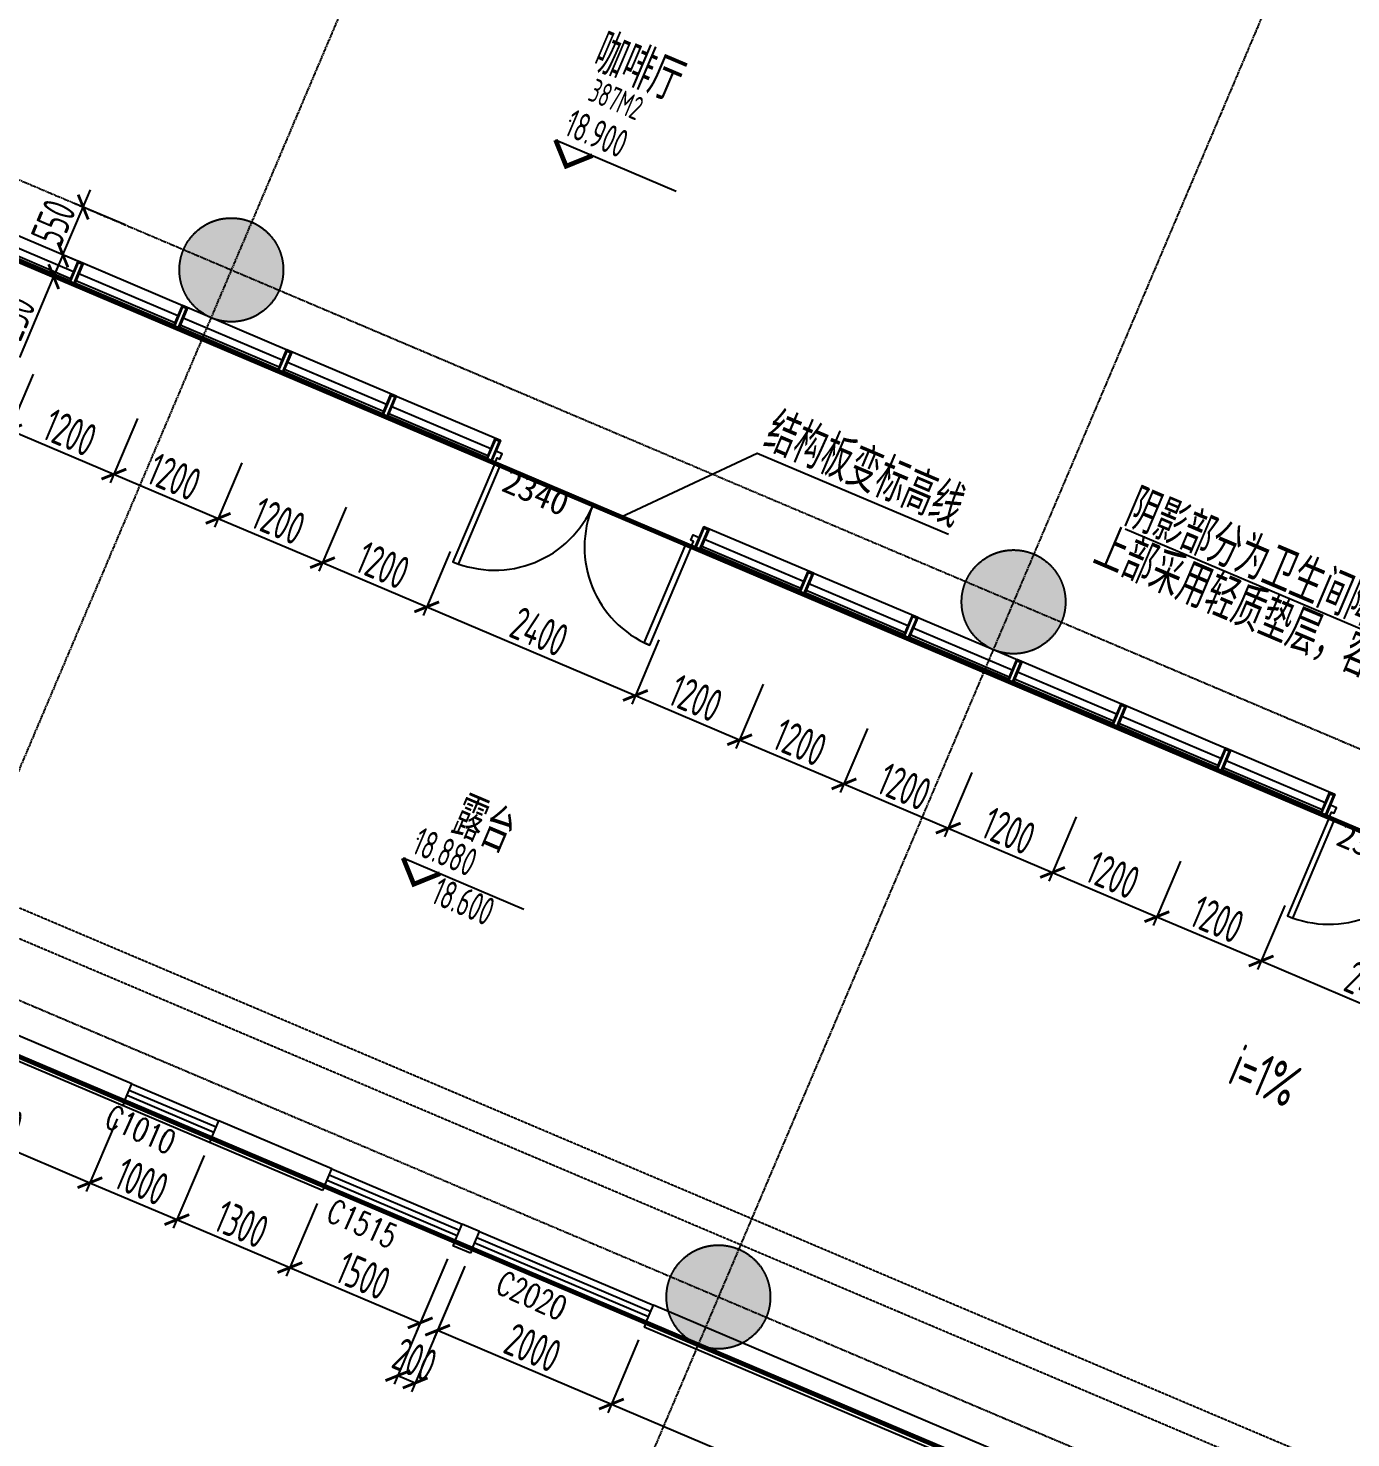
# Model space of a CAD drawing. Extents: x 11778731 to 12007717, y -6694179 to -6314888.
# Drawn here: x 11944205 to 11958213, y -6438981 to -6424047 of the extents above; entities that cross this region are included whole.
import ezdxf
from ezdxf.enums import TextEntityAlignment as Align
from ezdxf.xclip import XClip

# ---------------------------------------------------------------- set-up
doc = ezdxf.new("R2010")
doc.units = 0
doc.header["$LTSCALE"] = 10
doc.header["$MEASUREMENT"] = 0
doc.header["$XCLIPFRAME"] = 0
for name, pattern in [('A3-RG-axis-100$0$CENTER', [2, 1.25, -0.25, 0.25, -0.25]), ('A3-RI-5F$0$DASH', [0.35, 0.25, -0.1]), ('A3-RM-5F$0$DASH', [0.35, 0.25, -0.1])]:
    doc.linetypes.add(name, pattern=pattern)
for name, color, linetype in [('A3-RB-5F-100$0$A-DIMS-100', 1, 'Continuous'), ('A3-RG-axis-100$0$A-GRID', 1, 'A3-RG-axis-100$0$CENTER'), ('A3-RI-5F$0$A-DETAILS', 11, 'Continuous'), ('A3-RI-5F$0$A-DOOR', 32, 'Continuous'), ('A3-RI-5F$0$A-FLOR', 2, 'Continuous'), ('A3-RI-5F$0$A-GLAZ', 140, 'Continuous'), ('A3-RI-5F$0$A-WALL', 7, 'Continuous'), ('A3-RI-5F$0$A-WALL-FINI', 95, 'Continuous'), ('A3-RM-5F$0$0P-1', 191, 'Continuous'), ('A3-RS-1F$0$A-HATH-GRAY', 8, 'Continuous'), ('A3-RS-1F$0$A-WALL', 7, 'Continuous'), ('A3-SYMB-5F-100$0$A-SYMB', 4, 'Continuous'), ('A3-SYMB-5F-100$0$A-SYMB-AREA', 4, 'Continuous'), ('A3-SYMB-5F-100$0$A-SYMB-DOOR', 3, 'Continuous'), ('A3-SYMB-5F-100$0$A-SYMB-DOOR1', 3, 'Continuous'), ('A3-SYMB-5F-100$0$A-SYMB-DOOR2', 3, 'Continuous'), ('A3-SYMB-5F-100$0$A-SYMB-DOOR3', 3, 'Continuous'), ('A3-SYMB-5F-100$0$A-SYMB-NAME', 4, 'Continuous'), ('A3-SYMB-5F-100$0$A-SYMB-NAME-E', 4, 'Continuous')]:
    doc.layers.add(name, color=color, linetype=linetype)
doc.styles.add('A3-RB-5F-100$0$XD2008', font='xd-hzs.shx', dxfattribs={"width": 0.7, "bigfont": 'xd-hztxt.shx'})
doc.styles.add('A3-RI-5F$0$Standard', font='')
doc.styles.add('A3-SYMB-5F-100$0$ECADI', font='hzs.shx', dxfattribs={"width": 0.7, "bigfont": 'hztxt.shx'})
doc.styles.add('A3-SYMB-5F-100$0$ECADI-TXT', font='simplex.shx', dxfattribs={"bigfont": 'hztxt.shx'})
doc.styles.add('A3-SYMB-5F-100$0$XD2008', font='hzs.shx', dxfattribs={"width": 0.7, "bigfont": 'hztxt.shx'})
doc.styles.get('A3-RI-5F$0$Standard').set_extended_font_data('SimSun')
doc.dimstyles.new('A3-RB-5F-100$0$XD100$0', dxfattribs={"dimscale": 100, "dimtxt": 3.5, "dimasz": 2, "dimexe": 1, "dimexo": 2, "dimgap": 0.5, "dimtad": 1, "dimdec": 0, "dimdsep": 46, "dimtxsty": 'A3-RB-5F-100$0$XD2008', "dimblk1": 'A3-RB-5F-100$0$_ARCHTICK', "dimblk2": 'A3-RB-5F-100$0$_ARCHTICK', "dimsah": 1, "dimcen": 2.5, "dimclrt": 4, "dimaunit": 1, "dimadec": 0, "dimazin": 0, "dimtfac": 1, "dimtdec": 0, "dimtix": 1, "dimtmove": 0, "dimatfit": 3, "dimfxl": 0, "dimtolj": 1, "dimtzin": 0, "dimarcsym": 0})

# ---------------------------------------------------------------- blocks, each defined once
blk = doc.blocks.new('A3-RI-5F$0$MUQIANG1200')
at = {"layer": 'A3-RI-5F$0$A-DETAILS'}
for points in [[(-525, 223), (-580, 246), (-482, 476), (-427, 453)], [(-530, 236), (-567, 251), (-477, 463), (-440, 448)], [(580, -246), (525, -223), (622, 7), (678, -16)], [(575, -233), (538, -217), (628, -6), (664, -21)]]:
    blk.add_lwpolyline(points, close=True, dxfattribs=at)
blk.add_lwpolyline([(575, -103), (-474, 342)], dxfattribs=at)
at = {"layer": 'A3-RI-5F$0$A-GLAZ'}
for p, q in [((534, -200), (-515, 246)), ((544, -177), (-505, 269))]:
    blk.add_line(p, q, dxfattribs=at)
at = {"layer": 'A3-RI-5F$0$A-WALL-FINI'}
for p, q in [((678, -16), (-482, 476)), ((580, -246), (-580, 246))]:
    blk.add_line(p, q, dxfattribs=at)
blk = doc.blocks.new('A3-RI-5F$0$J-双扇门-2400')
for points in [[(-1170, 3), (-1131, 3), (-1131, 66), (-1100, 66), (-1100, 128), (-1170, 128)], [(-1131, 3), (-1131, -1128), (-1069, -1128), (-1069, 3)], [(1131, 3), (1131, -1128), (1069, -1128), (1069, 3)], [(1170, 3), (1131, 3), (1131, 66), (1100, 66), (1100, 128), (1170, 128)]]:
    blk.add_lwpolyline(points, close=True)
for centre, start, end in [((-1131, 3), 270, 0), ((1131, 3), 180, 270)]:
    blk.add_arc(centre, 1131, start, end)
at = {"layer": 'Defpoints', "style": 'A3-RI-5F$0$Standard'}
blk.add_text('2340', height=262.5, dxfattribs=at).set_placement((-966, -237))
blk = doc.blocks.new('A3-RI-5F')
at = {"layer": 'A3-RI-5F$0$A-DOOR'}
for p, q in [((11949109, -6428646), (11951263, -6429560)), ((11957946, -6432397), (11960100, -6433311))]:
    blk.add_line(p, q, dxfattribs=at)
at = {"layer": 'A3-RI-5F$0$A-FLOR', "linetype": 'A3-RI-5F$0$DASH', "const_width": 50}
for points in [[(11897637, -6393080), (11898125, -6393287), (11898323, -6393228), (11896986, -6418742), (11920412, -6428686), (11921780, -6425464), (11976706, -6448779), (11984755, -6429817), (11972559, -6424640), (11986356, -6392136)], [(11922332, -6425699), (11977075, -6448936), (11985124, -6429973), (11972927, -6424796), (11986781, -6392158)]]:
    blk.add_lwpolyline(points, dxfattribs=at)
blk.add_lwpolyline([(11925636, -6427129), (11926799, -6424390), (11928741, -6423177, -0.251872), (11934956, -6422627), (11962540, -6434347, -0.417072), (11966024, -6442980), (11965569, -6444052)], format="xyb", dxfattribs=at)
at = {"layer": 'A3-RI-5F$0$A-GLAZ'}
for p, q in [((11945253, -6435352), (11946173, -6435743)), ((11945276, -6435297), (11946196, -6435688)), ((11945303, -6435232), (11946224, -6435623)), ((11945225, -6435416), (11946146, -6435807)), ((11947370, -6436251), (11948750, -6436837)), ((11947393, -6436195), (11948774, -6436782)), ((11947420, -6436131), (11948801, -6436717)), ((11947342, -6436315), (11948723, -6436901)), ((11948958, -6436860), (11950799, -6437641)), ((11948985, -6436795), (11950826, -6437577)), ((11948907, -6436979), (11950748, -6437761)), ((11948935, -6436915), (11950776, -6437696))]:
    blk.add_line(p, q, dxfattribs=at)
at = {"layer": 'A3-RI-5F$0$A-WALL'}
for p, q in [((11945303, -6435232), (11941437, -6433591)), ((11945225, -6435416), (11941359, -6433775)), ((11945225, -6435416), (11945303, -6435232)), ((11946146, -6435807), (11946224, -6435623)), ((11947420, -6436131), (11946224, -6435623)), ((11947342, -6436315), (11946146, -6435807)), ((11947342, -6436315), (11947420, -6436131)), ((11948723, -6436901), (11948801, -6436717)), ((11948985, -6436795), (11948801, -6436717)), ((11948907, -6436979), (11948985, -6436795)), ((11948907, -6436979), (11948723, -6436901)), ((11950748, -6437761), (11950826, -6437577)), ((11955337, -6439491), (11950826, -6437577)), ((11955259, -6439675), (11950748, -6437761))]:
    blk.add_line(p, q, dxfattribs=at)
at = {"layer": 'A3-RI-5F$0$A-WALL-FINI'}
for p, q in [((11947323, -6436361), (11942720, -6434407)), ((11945225, -6435416), (11945206, -6435462)), ((11946146, -6435807), (11946126, -6435853)), ((11947342, -6436315), (11947323, -6436361)), ((11948723, -6436901), (11948704, -6436947)), ((11948888, -6437025), (11948704, -6436947)), ((11948907, -6436979), (11948888, -6437025)), ((11950748, -6437761), (11950729, -6437807)), ((11955239, -6439721), (11950729, -6437807))]:
    blk.add_line(p, q, dxfattribs=at)
for p in [(11944111, -6426524), (11945216, -6426993), (11946320, -6427462), (11947425, -6427931), (11948529, -6428400), (11951843, -6429806), (11952948, -6430275), (11954052, -6430744), (11955157, -6431213), (11956262, -6431682), (11957366, -6432151)]:
    blk.add_blockref('A3-RI-5F$0$MUQIANG1200', p)
at = {"layer": 'A3-RI-5F$0$A-DOOR', "rotation": 336.9999999962611}
for p in [(11950186, -6429103), (11959023, -6432854)]:
    blk.add_blockref('A3-RI-5F$0$J-双扇门-2400', p, dxfattribs=at)
blk = doc.blocks.new('A3-RG-axis-100')
at = {"layer": 'A3-RG-axis-100$0$A-GRID'}
for p, q in [((11906717.6, -6409782.5), (11989058.9, -6444734.3)), ((11906272, -6418284.3), (11985933, -6452098.3)), ((11949482.5, -6419244.3), (11922974.2, -6481694)), ((11957767.1, -6422760.8), (11931258.7, -6485210.6))]:
    blk.add_line(p, q, dxfattribs=at)
blk = doc.blocks.new('A3-SYMB-5F-100$0$ECADI-TAG-HGHT（国标）')
at = {"layer": '', "color": 1}
blk.add_line((-2.12, 2.12), (11.77, 2.12), dxfattribs=at)
at = {"color": 1, "const_width": 0.5}
blk.add_lwpolyline([(-2.12, 2.12), (0, 0), (2.12, 2.12)], dxfattribs=at)
at = {"color": 1}
blk.add_point((-1.48, 4.6), dxfattribs=at)
at = {"style": 'A3-SYMB-5F-100$0$XD2008', "width": 0.7}
blk.add_attdef('FL', text='', height=3, dxfattribs=at).set_placement((-2.69, 2.97), align=Align.RIGHT)
for tag, p in [('F.F.L.', (2.28, 2.97)), ('T.O.S.', (2.28, -1.1))]:
    blk.add_attdef(tag, p, '', height=3, dxfattribs=at)
blk = doc.blocks.new('A3-SYMB-5F-100$0$ECADI-TAG-ROOM')
at = {"layer": 'A3-SYMB-5F-100$0$A-SYMB-AREA', "style": 'A3-SYMB-5F-100$0$ECADI', "width": 0.7}
blk.add_attdef('340M2', text='', height=2.5, dxfattribs=at).set_placement((7.17, -1.75), align=Align.MIDDLE_LEFT)
at = {"layer": 'A3-SYMB-5F-100$0$A-SYMB-NAME', "style": 'A3-SYMB-5F-100$0$ECADI', "width": 0.7}
blk.add_attdef('CHINESENAME', (-5.13, 0.09), '', height=4.5, dxfattribs=at)
at = {"layer": 'A3-SYMB-5F-100$0$A-SYMB-NAME-E', "style": 'A3-SYMB-5F-100$0$ECADI', "width": 0.7}
for tag, p in [('ENGLISHHIGH', (-5.13, 8.04)), ('ENGLISHLOW', (-5.13, 4.84))]:
    blk.add_attdef(tag, p, '', height=2.5, dxfattribs=at)
blk = doc.blocks.new('A3-SYMB-5F-100$0$ECADI-TAG-DOOR')
at = {"layer": 'A3-SYMB-5F-100$0$A-SYMB-DOOR', "style": 'A3-SYMB-5F-100$0$ECADI-TXT', "width": 0.7}
for tag, p in [('门窗主编号1', (-6.41, 7.26)), ('门窗主编号2', (2.08, 7.26))]:
    blk.add_attdef(tag, p, '', height=2.5, dxfattribs=at)
at = {"layer": 'A3-SYMB-5F-100$0$A-SYMB-DOOR', "style": 'A3-SYMB-5F-100$0$ECADI-TXT', "width": 0.7, "flags": 1}
for tag, p in [('洞口尺寸(宽X高)', (-6.42, 1.62)), ('备注', (-6.39, -1.21))]:
    blk.add_attdef(tag, p, '', height=2.5, dxfattribs=at)
at = {"layer": 'A3-SYMB-5F-100$0$A-SYMB-DOOR1', "style": 'A3-SYMB-5F-100$0$ECADI-TXT', "width": 0.7}
blk.add_attdef('门窗辅编号1', (-6.41, 4.41), '', height=2.5, dxfattribs=at)
at = {"layer": 'A3-SYMB-5F-100$0$A-SYMB-DOOR2', "style": 'A3-SYMB-5F-100$0$ECADI-TXT', "width": 0.7}
blk.add_attdef('门窗辅编号2', (-2.86, 4.41), '', height=2.5, dxfattribs=at)
at = {"layer": 'A3-SYMB-5F-100$0$A-SYMB-DOOR3', "style": 'A3-SYMB-5F-100$0$ECADI-TXT', "width": 0.7}
blk.add_attdef('门窗辅编号3', (2.32, 4.41), '', height=2.5, dxfattribs=at)
blk = doc.blocks.new('A3-SYMB-5F-100')
at = {"layer": 'A3-SYMB-5F-100$0$A-SYMB'}
for points in [[(11950480, -6429228), (11951926, -6428548), (11953953, -6429408)], [(11955824, -6429350), (11961118, -6431598), (11964333, -6430531)]]:
    blk.add_lwpolyline(points, dxfattribs=at)
blk.add_lwpolyline([(11957237, -6435396, 0, 0, 0), (11956547, -6437021, 80, 0, 0), (11956430, -6437297, 0, 0, 0)], format="xyseb", dxfattribs=at)
ref = blk.add_blockref('A3-SYMB-5F-100$0$ECADI-TAG-ROOM', (11950620, -6424692), dxfattribs=dict(at, xscale=99.99999999989046, yscale=100.0000000001164, rotation=337))
ref.add_attrib('CHINESENAME', '咖啡厅', (11950152, -6424484), dxfattribs={"height": 450, "rotation": 337, "style": 'A3-SYMB-5F-100$0$ECADI', "width": 0.7})
ref.add_attrib('340M2', '387M2', dxfattribs={"height": 250, "rotation": 337, "style": 'A3-SYMB-5F-100$0$ECADI', "width": 0.7}).set_placement((11950169, -6424690), align=Align.MIDDLE_LEFT)
ref = blk.add_blockref('A3-SYMB-5F-100$0$ECADI-TAG-HGHT（国标）', (11949903, -6425509), dxfattribs=dict(at, xscale=99.99999999999999, yscale=99.99999999999999, zscale=99.99999999999997, rotation=337))
ref.add_attrib('F.F.L.', '18.900', (11949868, -6425172), dxfattribs={"layer": '0', "height": 300, "rotation": 337, "style": 'A3-SYMB-5F-100$0$XD2008', "width": 0.7})
ref = blk.add_blockref('A3-SYMB-5F-100$0$ECADI-TAG-ROOM', (11953145, -6429006), dxfattribs=dict(at, xscale=-99.99999999989048, yscale=100.0000000001164, rotation=337.000000000056))
ref.add_attrib('CHINESENAME', '结构板变标高线', (11951963, -6428495), dxfattribs={"height": 450, "rotation": 337, "style": 'A3-SYMB-5F-100$0$ECADI', "width": 0.7})
ref = blk.add_blockref('A3-SYMB-5F-100$0$ECADI-TAG-ROOM', (11956256, -6429516), dxfattribs=dict(at, xscale=99.99999999989046, yscale=100.0000000001165, rotation=337))
ref.add_attrib('CHINESENAME', '阴影部分为卫生间降板范围', (11955788, -6429308), dxfattribs={"height": 450, "rotation": 337, "style": 'A3-SYMB-5F-100$0$ECADI', "width": 0.7})
ref = blk.add_blockref('A3-SYMB-5F-100$0$ECADI-TAG-ROOM', (11957071, -6430420), dxfattribs=dict(at, xscale=99.99999999989048, yscale=100.0000000001164, rotation=337.0000000000827))
ref.add_attrib('CHINESENAME', '上部采用轻质垫层，容重≤8KN/立方米', (11955456, -6429725), dxfattribs={"height": 450, "rotation": 337, "style": 'A3-SYMB-5F-100$0$ECADI', "width": 0.7})
ref = blk.add_blockref('A3-SYMB-5F-100$0$ECADI-TAG-ROOM', (11949129, -6432772), dxfattribs=dict(at, xscale=99.99999999989046, yscale=100.0000000001164, rotation=337))
ref.add_attrib('CHINESENAME', '露台', (11948660, -6432564), dxfattribs={"height": 450, "rotation": 337, "style": 'A3-SYMB-5F-100$0$ECADI', "width": 0.7})
ref = blk.add_blockref('A3-SYMB-5F-100$0$ECADI-TAG-HGHT（国标）', (11948289, -6433116), dxfattribs=dict(at, xscale=99.99999999999999, yscale=99.99999999999999, zscale=99.99999999999997, rotation=337))
ref.add_attrib('F.F.L.', '18.880', (11948254, -6432779), dxfattribs={"layer": '0', "height": 300, "rotation": 337, "style": 'A3-SYMB-5F-100$0$XD2008', "width": 0.7})
ref.add_attrib('T.O.S.', '18.600', (11948456, -6433307), dxfattribs={"layer": '0', "height": 300, "rotation": 337, "style": 'A3-SYMB-5F-100$0$XD2008', "width": 0.7})
ref = blk.add_blockref('A3-SYMB-5F-100$0$ECADI-TAG-ROOM', (11957358, -6435423), dxfattribs=dict(at, xscale=99.99999999989046, yscale=100.0000000001164, rotation=337))
ref.add_attrib('CHINESENAME', 'i=1%', (11956890, -6435215), dxfattribs={"height": 450, "rotation": 337, "style": 'A3-SYMB-5F-100$0$ECADI', "width": 0.7})
at = {"layer": 'A3-SYMB-5F-100$0$A-SYMB-DOOR'}
ref = blk.add_blockref('A3-SYMB-5F-100$0$ECADI-TAG-DOOR', (11945604, -6436742, -333), dxfattribs=dict(at, xscale=99.99999999997296, yscale=100, zscale=100, rotation=335.9912224375169))
ref.add_attrib('门窗主编号1', 'C1010', dxfattribs={"height": 250, "rotation": 335.9912, "style": 'A3-SYMB-5F-100$0$ECADI-TXT', "width": 0.7}).set_placement((11945691, -6435983, -333), align=Align.RIGHT)
ref = blk.add_blockref('A3-SYMB-5F-100$0$ECADI-TAG-DOOR', (11947953, -6437739, -333), dxfattribs=dict(at, xscale=99.99999999997296, yscale=100, zscale=100, rotation=335.9912224375169))
ref.add_attrib('门窗主编号1', 'C1515', dxfattribs={"height": 250, "rotation": 335.9912, "style": 'A3-SYMB-5F-100$0$ECADI-TXT', "width": 0.7}).set_placement((11948039, -6436980, -333), align=Align.RIGHT)
ref = blk.add_blockref('A3-SYMB-5F-100$0$ECADI-TAG-DOOR', (11949748, -6438501, -333), dxfattribs=dict(at, xscale=99.99999999997296, yscale=100, zscale=100, rotation=335.9912224375169))
ref.add_attrib('门窗主编号1', 'C2020', dxfattribs={"height": 250, "rotation": 335.9912, "style": 'A3-SYMB-5F-100$0$ECADI-TXT', "width": 0.7}).set_placement((11949834, -6437742, -333), align=Align.RIGHT)
blk = doc.blocks.new('A3-RS-1F')
at = {"layer": 'A3-RS-1F$0$A-HATH-GRAY'}
h = blk.add_hatch(color=256, dxfattribs=at)
edge = h.paths.add_edge_path()
edge.add_arc((11946357, -6426608), 550, 0, 360)
h = blk.add_hatch(color=256, dxfattribs=at)
edge = h.paths.add_edge_path()
edge.add_arc((11954641, -6430125), 550, 0, 360)
h = blk.add_hatch(color=256, dxfattribs=at)
edge = h.paths.add_edge_path()
edge.add_arc((11951515, -6437489), 550, 0, 360)
at = {"layer": 'A3-RS-1F$0$A-WALL'}
for centre in [(11946357, -6426608), (11954641, -6430125), (11951515, -6437489)]:
    blk.add_circle(centre, 550, dxfattribs=at)
blk = doc.blocks.new('A3-RB-5F-100$0$_ARCHTICK')
at = {"color": 0, "linetype": 'ByBlock', "const_width": 0.15}
blk.add_lwpolyline([(-0.5, -0.5), (0.5, 0.5)], dxfattribs=at)
blk = doc.blocks.new('*D616')
at = {"layer": 'A3-RB-5F-100$0$A-DIMS-100', "color": 0, "lineweight": -2}
for p, q in [((11943153, -6427245), (11942864, -6427926)), ((11944258, -6427714), (11943969, -6428394)), ((11942903, -6427834), (11944008, -6428302))]:
    blk.add_line(p, q, dxfattribs=at)
at = {"layer": 'Defpoints', "color": 0}
for p in [(11943231, -6427061), (11944336, -6427530), (11944008, -6428302)]:
    blk.add_point(p, dxfattribs=at)
at = {"layer": 'A3-RB-5F-100$0$A-DIMS-100', "color": 0, "lineweight": -2, "xscale": 200, "yscale": 200, "zscale": 200}
for p, rotation in [((11942903, -6427834), 157.0000042171979), ((11944008, -6428302), 337.0000042171978)]:
    blk.add_blockref('A3-RB-5F-100$0$_ARCHTICK', p, dxfattribs=dict(at, rotation=rotation))
at = {"layer": 'A3-RB-5F-100$0$A-DIMS-100', "color": 4, "insert": (11943544, -6427861), "char_height": 350, "attachment_point": 5, "rotation": 337, "style": 'A3-RB-5F-100$0$XD2008'}
blk.add_mtext('\\A1;1200', dxfattribs=at)
blk = doc.blocks.new('*D617')
at = {"layer": 'A3-RB-5F-100$0$A-DIMS-100', "color": 0, "lineweight": -2}
for p, q in [((11944258, -6427714), (11943969, -6428394)), ((11945362, -6428183), (11945074, -6428863)), ((11944008, -6428302), (11945113, -6428771))]:
    blk.add_line(p, q, dxfattribs=at)
at = {"layer": 'Defpoints', "color": 0}
for p in [(11944336, -6427530), (11945440, -6427999), (11945113, -6428771)]:
    blk.add_point(p, dxfattribs=at)
at = {"layer": 'A3-RB-5F-100$0$A-DIMS-100', "color": 0, "lineweight": -2, "xscale": 200, "yscale": 200, "zscale": 200}
for p, rotation in [((11944008, -6428302), 157.0000042172164), ((11945113, -6428771), 337.0000042172164)]:
    blk.add_blockref('A3-RB-5F-100$0$_ARCHTICK', p, dxfattribs=dict(at, rotation=rotation))
at = {"layer": 'A3-RB-5F-100$0$A-DIMS-100', "color": 4, "insert": (11944648, -6428330), "char_height": 350, "attachment_point": 5, "rotation": 337, "style": 'A3-RB-5F-100$0$XD2008'}
blk.add_mtext('\\A1;1200', dxfattribs=at)
blk = doc.blocks.new('*D618')
at = {"layer": 'A3-RB-5F-100$0$A-DIMS-100', "color": 0, "lineweight": -2}
for p, q in [((11945362, -6428183), (11945074, -6428863)), ((11946467, -6428652), (11946178, -6429332)), ((11945113, -6428771), (11946217, -6429240))]:
    blk.add_line(p, q, dxfattribs=at)
at = {"layer": 'Defpoints', "color": 0}
for p in [(11945440, -6427999), (11946545, -6428468), (11946217, -6429240)]:
    blk.add_point(p, dxfattribs=at)
at = {"layer": 'A3-RB-5F-100$0$A-DIMS-100', "color": 0, "lineweight": -2, "xscale": 200, "yscale": 200, "zscale": 200}
for p, rotation in [((11945113, -6428771), 157.0000042172264), ((11946217, -6429240), 337.0000042172264)]:
    blk.add_blockref('A3-RB-5F-100$0$_ARCHTICK', p, dxfattribs=dict(at, rotation=rotation))
at = {"layer": 'A3-RB-5F-100$0$A-DIMS-100', "color": 4, "insert": (11945753, -6428799), "char_height": 350, "attachment_point": 5, "rotation": 337, "style": 'A3-RB-5F-100$0$XD2008'}
blk.add_mtext('\\A1;1200', dxfattribs=at)
blk = doc.blocks.new('*D619')
at = {"layer": 'A3-RB-5F-100$0$A-DIMS-100', "color": 0, "lineweight": -2}
for p, q in [((11946467, -6428652), (11946178, -6429332)), ((11946217, -6429240), (11947322, -6429709)), ((11947572, -6429121), (11947283, -6429801))]:
    blk.add_line(p, q, dxfattribs=at)
at = {"layer": 'Defpoints', "color": 0}
for p in [(11946545, -6428468), (11947650, -6428937), (11947322, -6429709)]:
    blk.add_point(p, dxfattribs=at)
at = {"layer": 'A3-RB-5F-100$0$A-DIMS-100', "color": 0, "lineweight": -2, "xscale": 200, "yscale": 200, "zscale": 200}
for p, rotation in [((11946217, -6429240), 157.000004217204), ((11947322, -6429709), 337.000004217204)]:
    blk.add_blockref('A3-RB-5F-100$0$_ARCHTICK', p, dxfattribs=dict(at, rotation=rotation))
at = {"layer": 'A3-RB-5F-100$0$A-DIMS-100', "color": 4, "insert": (11946857, -6429267), "char_height": 350, "attachment_point": 5, "rotation": 337, "style": 'A3-RB-5F-100$0$XD2008'}
blk.add_mtext('\\A1;1200', dxfattribs=at)
blk = doc.blocks.new('*D620')
at = {"layer": 'A3-RB-5F-100$0$A-DIMS-100', "color": 0, "lineweight": -2}
for p, q in [((11947572, -6429121), (11947283, -6429801)), ((11948676, -6429590), (11948387, -6430270)), ((11947322, -6429709), (11948426, -6430178))]:
    blk.add_line(p, q, dxfattribs=at)
at = {"layer": 'Defpoints', "color": 0}
for p in [(11947650, -6428937), (11948754, -6429406), (11948426, -6430178)]:
    blk.add_point(p, dxfattribs=at)
at = {"layer": 'A3-RB-5F-100$0$A-DIMS-100', "color": 0, "lineweight": -2, "xscale": 200, "yscale": 200, "zscale": 200}
for p, rotation in [((11947322, -6429709), 157.000004217204), ((11948426, -6430178), 337.000004217204)]:
    blk.add_blockref('A3-RB-5F-100$0$_ARCHTICK', p, dxfattribs=dict(at, rotation=rotation))
at = {"layer": 'A3-RB-5F-100$0$A-DIMS-100', "color": 4, "insert": (11947962, -6429736), "char_height": 350, "attachment_point": 5, "rotation": 337, "style": 'A3-RB-5F-100$0$XD2008'}
blk.add_mtext('\\A1;1200', dxfattribs=at)
blk = doc.blocks.new('*D621')
at = {"layer": 'A3-RB-5F-100$0$A-DIMS-100', "color": 0, "lineweight": -2}
for p, q in [((11948676, -6429590), (11948387, -6430270)), ((11948426, -6430178), (11950636, -6431116)), ((11950885, -6430528), (11950597, -6431208))]:
    blk.add_line(p, q, dxfattribs=at)
at = {"layer": 'Defpoints', "color": 0}
for p in [(11948754, -6429406), (11950963, -6430343), (11950636, -6431116)]:
    blk.add_point(p, dxfattribs=at)
at = {"layer": 'A3-RB-5F-100$0$A-DIMS-100', "color": 0, "lineweight": -2, "xscale": 200, "yscale": 200, "zscale": 200}
for p, rotation in [((11948426, -6430178), 157.000004217204), ((11950636, -6431116), 337.000004217204)]:
    blk.add_blockref('A3-RB-5F-100$0$_ARCHTICK', p, dxfattribs=dict(at, rotation=rotation))
at = {"layer": 'A3-RB-5F-100$0$A-DIMS-100', "color": 4, "insert": (11949619, -6430440), "char_height": 350, "attachment_point": 5, "rotation": 337, "style": 'A3-RB-5F-100$0$XD2008'}
blk.add_mtext('\\A1;2400', dxfattribs=at)
blk = doc.blocks.new('*D622')
at = {"layer": 'A3-RB-5F-100$0$A-DIMS-100', "color": 0, "lineweight": -2}
for p, q in [((11950885, -6430528), (11950597, -6431208)), ((11951990, -6430996), (11951701, -6431677)), ((11950636, -6431116), (11951740, -6431585))]:
    blk.add_line(p, q, dxfattribs=at)
at = {"layer": 'Defpoints', "color": 0}
for p in [(11950963, -6430343), (11952068, -6430812), (11951740, -6431585)]:
    blk.add_point(p, dxfattribs=at)
at = {"layer": 'A3-RB-5F-100$0$A-DIMS-100', "color": 0, "lineweight": -2, "xscale": 200, "yscale": 200, "zscale": 200}
for p, rotation in [((11950636, -6431116), 157.0000042172388), ((11951740, -6431585), 337.0000042172388)]:
    blk.add_blockref('A3-RB-5F-100$0$_ARCHTICK', p, dxfattribs=dict(at, rotation=rotation))
at = {"layer": 'A3-RB-5F-100$0$A-DIMS-100', "color": 4, "insert": (11951276, -6431143), "char_height": 350, "attachment_point": 5, "rotation": 337, "style": 'A3-RB-5F-100$0$XD2008'}
blk.add_mtext('\\A1;1200', dxfattribs=at)
blk = doc.blocks.new('*D623')
at = {"layer": 'A3-RB-5F-100$0$A-DIMS-100', "color": 0, "lineweight": -2}
for p, q in [((11951990, -6430996), (11951701, -6431677)), ((11953095, -6431465), (11952806, -6432145)), ((11951740, -6431585), (11952845, -6432053))]:
    blk.add_line(p, q, dxfattribs=at)
at = {"layer": 'Defpoints', "color": 0}
for p in [(11952068, -6430812), (11953173, -6431281), (11952845, -6432053)]:
    blk.add_point(p, dxfattribs=at)
at = {"layer": 'A3-RB-5F-100$0$A-DIMS-100', "color": 0, "lineweight": -2, "xscale": 200, "yscale": 200, "zscale": 200}
for p, rotation in [((11951740, -6431585), 157.0000042171916), ((11952845, -6432053), 337.0000042171917)]:
    blk.add_blockref('A3-RB-5F-100$0$_ARCHTICK', p, dxfattribs=dict(at, rotation=rotation))
at = {"layer": 'A3-RB-5F-100$0$A-DIMS-100', "color": 4, "insert": (11952380, -6431612), "char_height": 350, "attachment_point": 5, "rotation": 337, "style": 'A3-RB-5F-100$0$XD2008'}
blk.add_mtext('\\A1;1200', dxfattribs=at)
blk = doc.blocks.new('*D624')
at = {"layer": 'A3-RB-5F-100$0$A-DIMS-100', "color": 0, "lineweight": -2}
for p, q in [((11953095, -6431465), (11952806, -6432145)), ((11954199, -6431934), (11953910, -6432614)), ((11952845, -6432053), (11953949, -6432522))]:
    blk.add_line(p, q, dxfattribs=at)
at = {"layer": 'Defpoints', "color": 0}
for p in [(11953173, -6431281), (11954277, -6431750), (11953949, -6432522)]:
    blk.add_point(p, dxfattribs=at)
at = {"layer": 'A3-RB-5F-100$0$A-DIMS-100', "color": 0, "lineweight": -2, "xscale": 200, "yscale": 200, "zscale": 200}
for p, rotation in [((11952845, -6432053), 157.0000042172102), ((11953949, -6432522), 337.0000042172102)]:
    blk.add_blockref('A3-RB-5F-100$0$_ARCHTICK', p, dxfattribs=dict(at, rotation=rotation))
at = {"layer": 'A3-RB-5F-100$0$A-DIMS-100', "color": 4, "insert": (11953485, -6432081), "char_height": 350, "attachment_point": 5, "rotation": 337, "style": 'A3-RB-5F-100$0$XD2008'}
blk.add_mtext('\\A1;1200', dxfattribs=at)
blk = doc.blocks.new('*D625')
at = {"layer": 'A3-RB-5F-100$0$A-DIMS-100', "color": 0, "lineweight": -2}
for p, q in [((11954199, -6431934), (11953910, -6432614)), ((11953949, -6432522), (11955054, -6432991)), ((11955304, -6432403), (11955015, -6433083))]:
    blk.add_line(p, q, dxfattribs=at)
at = {"layer": 'Defpoints', "color": 0}
for p in [(11954277, -6431750), (11955382, -6432219), (11955054, -6432991)]:
    blk.add_point(p, dxfattribs=at)
at = {"layer": 'A3-RB-5F-100$0$A-DIMS-100', "color": 0, "lineweight": -2, "xscale": 200, "yscale": 200, "zscale": 200}
for p, rotation in [((11953949, -6432522), 157.0000042171916), ((11955054, -6432991), 337.0000042171917)]:
    blk.add_blockref('A3-RB-5F-100$0$_ARCHTICK', p, dxfattribs=dict(at, rotation=rotation))
at = {"layer": 'A3-RB-5F-100$0$A-DIMS-100', "color": 4, "insert": (11954590, -6432550), "char_height": 350, "attachment_point": 5, "rotation": 337, "style": 'A3-RB-5F-100$0$XD2008'}
blk.add_mtext('\\A1;1200', dxfattribs=at)
blk = doc.blocks.new('*D626')
at = {"layer": 'A3-RB-5F-100$0$A-DIMS-100', "color": 0, "lineweight": -2}
for p, q in [((11955304, -6432403), (11955015, -6433083)), ((11956408, -6432872), (11956120, -6433552)), ((11955054, -6432991), (11956159, -6433460))]:
    blk.add_line(p, q, dxfattribs=at)
at = {"layer": 'Defpoints', "color": 0}
for p in [(11955382, -6432219), (11956486, -6432688), (11956159, -6433460)]:
    blk.add_point(p, dxfattribs=at)
at = {"layer": 'A3-RB-5F-100$0$A-DIMS-100', "color": 0, "lineweight": -2, "xscale": 200, "yscale": 200, "zscale": 200}
for p, rotation in [((11955054, -6432991), 157.000004217226), ((11956159, -6433460), 337.000004217226)]:
    blk.add_blockref('A3-RB-5F-100$0$_ARCHTICK', p, dxfattribs=dict(at, rotation=rotation))
at = {"layer": 'A3-RB-5F-100$0$A-DIMS-100', "color": 4, "insert": (11955694, -6433018), "char_height": 350, "attachment_point": 5, "rotation": 337, "style": 'A3-RB-5F-100$0$XD2008'}
blk.add_mtext('\\A1;1200', dxfattribs=at)
blk = doc.blocks.new('*D627')
at = {"layer": 'A3-RB-5F-100$0$A-DIMS-100', "color": 0, "lineweight": -2}
for p, q in [((11956408, -6432872), (11956120, -6433552)), ((11957513, -6433341), (11957224, -6434021)), ((11956159, -6433460), (11957263, -6433929))]:
    blk.add_line(p, q, dxfattribs=at)
at = {"layer": 'Defpoints', "color": 0}
for p in [(11956486, -6432688), (11957591, -6433157), (11957263, -6433929)]:
    blk.add_point(p, dxfattribs=at)
at = {"layer": 'A3-RB-5F-100$0$A-DIMS-100', "color": 0, "lineweight": -2, "xscale": 200, "yscale": 200, "zscale": 200}
for p, rotation in [((11956159, -6433460), 157.0000042171943), ((11957263, -6433929), 337.0000042171944)]:
    blk.add_blockref('A3-RB-5F-100$0$_ARCHTICK', p, dxfattribs=dict(at, rotation=rotation))
at = {"layer": 'A3-RB-5F-100$0$A-DIMS-100', "color": 4, "insert": (11956799, -6433487), "char_height": 350, "attachment_point": 5, "rotation": 337, "style": 'A3-RB-5F-100$0$XD2008'}
blk.add_mtext('\\A1;1200', dxfattribs=at)
blk = doc.blocks.new('*D628')
at = {"layer": 'A3-RB-5F-100$0$A-DIMS-100', "color": 0, "lineweight": -2}
for p, q in [((11957513, -6433341), (11957224, -6434021)), ((11957263, -6433929), (11959473, -6434867)), ((11959722, -6434279), (11959433, -6434959))]:
    blk.add_line(p, q, dxfattribs=at)
at = {"layer": 'Defpoints', "color": 0}
for p in [(11957591, -6433157), (11959800, -6434094), (11959473, -6434867)]:
    blk.add_point(p, dxfattribs=at)
at = {"layer": 'A3-RB-5F-100$0$A-DIMS-100', "color": 0, "lineweight": -2, "xscale": 200, "yscale": 200, "zscale": 200}
for p, rotation in [((11957263, -6433929), 157.0000042172009), ((11959473, -6434867), 337.0000042172009)]:
    blk.add_blockref('A3-RB-5F-100$0$_ARCHTICK', p, dxfattribs=dict(at, rotation=rotation))
at = {"layer": 'A3-RB-5F-100$0$A-DIMS-100', "color": 4, "insert": (11958456, -6434191), "char_height": 350, "attachment_point": 5, "rotation": 337, "style": 'A3-RB-5F-100$0$XD2008'}
blk.add_mtext('\\A1;2400', dxfattribs=at)
blk = doc.blocks.new('*D768')
at = {"layer": 'A3-RB-5F-100$0$A-DIMS-100', "color": 0, "lineweight": -2}
for p, q in [((11942938, -6434662), (11942611, -6435432)), ((11942650, -6435340), (11944859, -6436278)), ((11945147, -6435600), (11944820, -6436370))]:
    blk.add_line(p, q, dxfattribs=at)
at = {"layer": 'Defpoints', "color": 0}
for p in [(11943016, -6434478), (11945226, -6435416), (11944859, -6436278)]:
    blk.add_point(p, dxfattribs=at)
at = {"layer": 'A3-RB-5F-100$0$A-DIMS-100', "color": 0, "lineweight": -2, "xscale": 200, "yscale": 200, "zscale": 200}
for p, rotation in [((11942650, -6435340), 156.9986581893293), ((11944859, -6436278), 336.9986581893294)]:
    blk.add_blockref('A3-RB-5F-100$0$_ARCHTICK', p, dxfattribs=dict(at, rotation=rotation))
at = {"layer": 'A3-RB-5F-100$0$A-DIMS-100', "color": 4, "insert": (11943843, -6435602), "char_height": 350, "attachment_point": 5, "rotation": 336.9987, "style": 'A3-RB-5F-100$0$XD2008'}
blk.add_mtext('\\A1;2400', dxfattribs=at)
blk = doc.blocks.new('*D769')
at = {"layer": 'A3-RB-5F-100$0$A-DIMS-100', "color": 0, "lineweight": -2}
for p, q in [((11945147, -6435600), (11944820, -6436370)), ((11946068, -6435991), (11945741, -6436761)), ((11944859, -6436278), (11945780, -6436669))]:
    blk.add_line(p, q, dxfattribs=at)
at = {"layer": 'Defpoints', "color": 0}
for p in [(11945226, -6435416), (11946146, -6435806), (11945780, -6436669)]:
    blk.add_point(p, dxfattribs=at)
at = {"layer": 'A3-RB-5F-100$0$A-DIMS-100', "color": 0, "lineweight": -2, "xscale": 200, "yscale": 200, "zscale": 200}
for p, rotation in [((11944859, -6436278), 156.9986581893979), ((11945780, -6436669), 336.9986581893979)]:
    blk.add_blockref('A3-RB-5F-100$0$_ARCHTICK', p, dxfattribs=dict(at, rotation=rotation))
at = {"layer": 'A3-RB-5F-100$0$A-DIMS-100', "color": 4, "insert": (11945408, -6436266), "char_height": 350, "attachment_point": 5, "rotation": 336.9987, "style": 'A3-RB-5F-100$0$XD2008'}
blk.add_mtext('\\A1;1000', dxfattribs=at)
blk = doc.blocks.new('*D770')
at = {"layer": 'A3-RB-5F-100$0$A-DIMS-100', "color": 0, "lineweight": -2}
for p, q in [((11946068, -6435991), (11945741, -6436761)), ((11947265, -6436499), (11946937, -6437269)), ((11945780, -6436669), (11946977, -6437177))]:
    blk.add_line(p, q, dxfattribs=at)
at = {"layer": 'Defpoints', "color": 0}
for p in [(11946146, -6435806), (11947343, -6436314), (11946977, -6437177)]:
    blk.add_point(p, dxfattribs=at)
at = {"layer": 'A3-RB-5F-100$0$A-DIMS-100', "color": 0, "lineweight": -2, "xscale": 200, "yscale": 200, "zscale": 200}
for p, rotation in [((11945780, -6436669), 156.9986581893321), ((11946977, -6437177), 336.9986581893321)]:
    blk.add_blockref('A3-RB-5F-100$0$_ARCHTICK', p, dxfattribs=dict(at, rotation=rotation))
at = {"layer": 'A3-RB-5F-100$0$A-DIMS-100', "color": 4, "insert": (11946466, -6436716), "char_height": 350, "attachment_point": 5, "rotation": 336.9987, "style": 'A3-RB-5F-100$0$XD2008'}
blk.add_mtext('\\A1;1300', dxfattribs=at)
blk = doc.blocks.new('*D771')
at = {"layer": 'A3-RB-5F-100$0$A-DIMS-100', "color": 0, "lineweight": -2}
for p, q in [((11947265, -6436499), (11946937, -6437269)), ((11948645, -6437085), (11948318, -6437855)), ((11946977, -6437177), (11948357, -6437763))]:
    blk.add_line(p, q, dxfattribs=at)
at = {"layer": 'Defpoints', "color": 0}
for p in [(11947343, -6436314), (11948723, -6436901), (11948357, -6437763)]:
    blk.add_point(p, dxfattribs=at)
at = {"layer": 'A3-RB-5F-100$0$A-DIMS-100', "color": 0, "lineweight": -2, "xscale": 200, "yscale": 200, "zscale": 200}
for p, rotation in [((11946977, -6437177), 156.9986581893276), ((11948357, -6437763), 336.9986581893276)]:
    blk.add_blockref('A3-RB-5F-100$0$_ARCHTICK', p, dxfattribs=dict(at, rotation=rotation))
at = {"layer": 'A3-RB-5F-100$0$A-DIMS-100', "color": 4, "insert": (11947755, -6437263), "char_height": 350, "attachment_point": 5, "rotation": 336.9987, "style": 'A3-RB-5F-100$0$XD2008'}
blk.add_mtext('\\A1;1500', dxfattribs=at)
blk = doc.blocks.new('*D772')
at = {"layer": 'A3-RB-5F-100$0$A-DIMS-100', "color": 0, "lineweight": -2}
for p, q in [((11948645, -6437085), (11948081, -6438414)), ((11948829, -6437163), (11948265, -6438492)), ((11948120, -6438322), (11948304, -6438400))]:
    blk.add_line(p, q, dxfattribs=at)
at = {"layer": 'Defpoints', "color": 0}
for p in [(11948723, -6436901), (11948908, -6436979), (11948304, -6438400)]:
    blk.add_point(p, dxfattribs=at)
at = {"layer": 'A3-RB-5F-100$0$A-DIMS-100', "color": 0, "lineweight": -2, "xscale": 200, "yscale": 200, "zscale": 200}
for p, rotation in [((11948120, -6438322), 156.9986581893302), ((11948304, -6438400), 336.9986581893302)]:
    blk.add_blockref('A3-RB-5F-100$0$_ARCHTICK', p, dxfattribs=dict(at, rotation=rotation))
at = {"layer": 'A3-RB-5F-100$0$A-DIMS-100', "color": 4, "insert": (11948300, -6438154), "char_height": 350, "attachment_point": 5, "rotation": 336.9987, "style": 'A3-RB-5F-100$0$XD2008'}
blk.add_mtext('\\A1;200', dxfattribs=at)
blk = doc.blocks.new('*D773')
at = {"layer": 'A3-RB-5F-100$0$A-DIMS-100', "color": 0, "lineweight": -2}
for p, q in [((11948829, -6437163), (11948502, -6437933)), ((11948541, -6437841), (11950382, -6438623)), ((11950670, -6437944), (11950343, -6438715))]:
    blk.add_line(p, q, dxfattribs=at)
at = {"layer": 'Defpoints', "color": 0}
for p in [(11948908, -6436979), (11950748, -6437760), (11950382, -6438623)]:
    blk.add_point(p, dxfattribs=at)
at = {"layer": 'A3-RB-5F-100$0$A-DIMS-100', "color": 0, "lineweight": -2, "xscale": 200, "yscale": 200, "zscale": 200}
for p, rotation in [((11948541, -6437841), 156.998658189313), ((11950382, -6438623), 336.998658189313)]:
    blk.add_blockref('A3-RB-5F-100$0$_ARCHTICK', p, dxfattribs=dict(at, rotation=rotation))
at = {"layer": 'A3-RB-5F-100$0$A-DIMS-100', "color": 4, "insert": (11949550, -6438025), "char_height": 350, "attachment_point": 5, "rotation": 336.9987, "style": 'A3-RB-5F-100$0$XD2008'}
blk.add_mtext('\\A1;2000', dxfattribs=at)
blk = doc.blocks.new('*D774')
at = {"layer": 'A3-RB-5F-100$0$A-DIMS-100', "color": 0, "lineweight": -2}
for p, q in [((11950670, -6437944), (11950343, -6438715)), ((11950382, -6438623), (11954893, -6440537)), ((11955181, -6439859), (11954854, -6440629))]:
    blk.add_line(p, q, dxfattribs=at)
at = {"layer": 'Defpoints', "color": 0}
for p in [(11950748, -6437760), (11955259, -6439675), (11954893, -6440537)]:
    blk.add_point(p, dxfattribs=at)
at = {"layer": 'A3-RB-5F-100$0$A-DIMS-100', "color": 0, "lineweight": -2, "xscale": 200, "yscale": 200, "zscale": 200}
for p, rotation in [((11950382, -6438623), 156.9986581893468), ((11954893, -6440537), 336.9986581893468)]:
    blk.add_blockref('A3-RB-5F-100$0$_ARCHTICK', p, dxfattribs=dict(at, rotation=rotation))
at = {"layer": 'A3-RB-5F-100$0$A-DIMS-100', "color": 4, "insert": (11952726, -6439373), "char_height": 350, "attachment_point": 5, "rotation": 336.9987, "style": 'A3-RB-5F-100$0$XD2008'}
blk.add_mtext('\\A1;4900', dxfattribs=at)
blk = doc.blocks.new('*D797')
at = {"layer": 'A3-RB-5F-100$0$A-DIMS-100', "color": 0, "lineweight": -2}
for p, q in [((11945017, -6426637), (11944481, -6426409)), ((11944573, -6426449), (11944475, -6426679)), ((11944475, -6426679), (11944112, -6427535)), ((11944919, -6426867), (11944383, -6426640))]:
    blk.add_line(p, q, dxfattribs=at)
at = {"layer": 'Defpoints', "color": 0}
for p in [(11944573, -6426449), (11945201, -6426715), (11945103, -6426945)]:
    blk.add_point(p, dxfattribs=at)
at = {"layer": 'A3-RB-5F-100$0$A-DIMS-100', "color": 0, "lineweight": -2, "xscale": 200, "yscale": 200, "zscale": 200}
for p, rotation in [((11944573, -6426449), 67.00000000032506), ((11944475, -6426679), 247.0000000003251)]:
    blk.add_blockref('A3-RB-5F-100$0$_ARCHTICK', p, dxfattribs=dict(at, rotation=rotation))
at = {"layer": 'A3-RB-5F-100$0$A-DIMS-100', "color": 4, "insert": (11944047, -6427111), "char_height": 350, "attachment_point": 5, "rotation": 67, "style": 'A3-RB-5F-100$0$XD2008'}
blk.add_mtext('\\A1;250', dxfattribs=at)
blk = doc.blocks.new('*D798')
at = {"layer": 'A3-RB-5F-100$0$A-DIMS-100', "color": 0, "lineweight": -2}
for p, q in [((11944788, -6425942), (11944866, -6425758)), ((11944573, -6426449), (11944788, -6425942)), ((11945232, -6426131), (11944695, -6425903)), ((11945017, -6426637), (11944481, -6426409)), ((11944573, -6426449), (11944494, -6426633))]:
    blk.add_line(p, q, dxfattribs=at)
at = {"layer": 'Defpoints', "color": 0}
for p in [(11944788, -6425942), (11945416, -6426209), (11945201, -6426715)]:
    blk.add_point(p, dxfattribs=at)
at = {"layer": 'A3-RB-5F-100$0$A-DIMS-100', "color": 0, "lineweight": -2, "xscale": 200, "yscale": 200, "zscale": 200}
for p, rotation in [((11944788, -6425942), 247.0000000003685), ((11944573, -6426449), 67.0000000003685)]:
    blk.add_blockref('A3-RB-5F-100$0$_ARCHTICK', p, dxfattribs=dict(at, rotation=rotation))
at = {"layer": 'A3-RB-5F-100$0$A-DIMS-100', "color": 4, "insert": (11944473, -6426107), "char_height": 350, "attachment_point": 5, "rotation": 67, "style": 'A3-RB-5F-100$0$XD2008'}
blk.add_mtext('\\A1;550', dxfattribs=at)
blk = doc.blocks.new('A3-RM-5F')
at = {"layer": 'A3-RM-5F$0$0P-1', "linetype": 'A3-RM-5F$0$DASH'}
for p, q in [((11966135, -6442717), (11926213, -6425771)), ((11965742, -6442876), (11926371, -6426164))]:
    blk.add_line(p, q, dxfattribs=at)
blk = doc.blocks.new('A3-RB-5F-100')
at = {"layer": 'A3-RB-5F-100$0$A-DIMS-100'}
for p1, p2, distance, picture, middle in [((11945201, -6426715.3), (11945415.9, -6426209), 682.7, '*D798', (11944473, -6426107.5)), ((11943231.2, -6427061.3), (11944335.8, -6427530.1), -839, '*D616', (11943543.6, -6427860.8)), ((11944335.8, -6427530.1), (11945440.4, -6427999), -839, '*D617', (11944648.2, -6428329.7)), ((11945440.4, -6427999), (11946545, -6428467.9), -839, '*D618', (11945752.9, -6428798.6)), ((11946545, -6428467.9), (11947649.7, -6428936.8), -839, '*D619', (11946857.5, -6429267.5)), ((11947649.7, -6428936.8), (11948754.3, -6429405.6), -839, '*D620', (11947962.1, -6429736.4)), ((11948754.3, -6429405.6), (11950963.5, -6430343.4), -839, '*D621', (11949619, -6430439.7)), ((11950963.5, -6430343.4), (11952068.1, -6430812.3), -839, '*D622', (11951275.9, -6431143)), ((11952068.1, -6430812.3), (11953172.7, -6431281.2), -839, '*D623', (11952380.5, -6431611.9)), ((11953172.7, -6431281.2), (11954277.3, -6431750), -839, '*D624', (11953485.1, -6432080.7)), ((11954277.3, -6431750), (11955381.9, -6432218.9), -839, '*D625', (11954589.7, -6432549.6)), ((11955381.9, -6432218.9), (11956486.5, -6432687.8), -839, '*D626', (11955694.3, -6433018.5)), ((11956486.5, -6432687.8), (11957591.1, -6433156.7), -839, '*D627', (11956798.9, -6433487.4)), ((11957591.1, -6433156.7), (11959800.3, -6434094.4), -839, '*D628', (11958455.8, -6434190.7)), ((11943016.3, -6434477.9), (11945225.5, -6435415.7), -936.9, '*D768', (11943842.7, -6435602.1)), ((11945225.5, -6435415.7), (11946146, -6435806.4), -936.9, '*D769', (11945407.6, -6436266.4)), ((11946146, -6435806.4), (11947342.7, -6436314.4), -936.9, '*D770', (11946466.2, -6436715.7)), ((11947342.7, -6436314.4), (11948723.4, -6436900.5), -936.9, '*D771', (11947754.8, -6437262.8)), ((11948907.5, -6436978.7), (11950748.5, -6437760.2), -936.9, '*D773', (11949549.8, -6438024.8)), ((11950748.5, -6437760.2), (11955258.9, -6439674.9), -936.9, '*D774', (11952725.5, -6439372.9))]:
    dim = blk.add_aligned_dim(p1=p1, p2=p2, distance=distance, dimstyle='A3-RB-5F-100$0$XD100$0', dxfattribs=at)
    dim.commit()
    dim.dimension.update_dxf_attribs({"geometry": picture, "text_midpoint": middle})
for base, p1, p2, angle, picture, middle in [((11944572.6, -6426448.5), (11945103.3, -6426945.4), (11945201, -6426715.3), 67, '*D797', (11944254.2, -6427198.7)), ((11948304.1, -6438400.1), (11948723.4, -6436900.5), (11948907.5, -6436978.7), 336.99866, '*D772', (11948212.1, -6438361))]:
    dim = blk.add_linear_dim(base=base, p1=p1, p2=p2, angle=angle, dimstyle='A3-RB-5F-100$0$XD100$0', dxfattribs=at)
    dim.commit()
    dim.dimension.update_dxf_attribs({"geometry": picture, "text_midpoint": middle, "dimtype": 129})

msp = doc.modelspace()

# ---------------------------------------------------------------- block references
for name in ['A3-RI-5F', 'A3-RB-5F-100', 'A3-RG-axis-100', 'A3-SYMB-5F-100', 'A3-RM-5F']:
    msp.add_blockref(name, (0, 0))
ref = msp.add_blockref('A3-RS-1F', (0, 0))
XClip(ref).set_block_clipping_path([(11889357.2540208902, -6419160.0659107883), (11910185.3192560691, -6426457.2118252832), (11927068.6119189896, -6433453.578039011), (11979134.5699833296, -6452657.9184868541), (12009188.7333128508, -6389730.3223040896), (11892617.6820170097, -6360484.8154213969), (11881387.5678784791, -6407421.677106794)])

doc.saveas('drawing.dxf')
